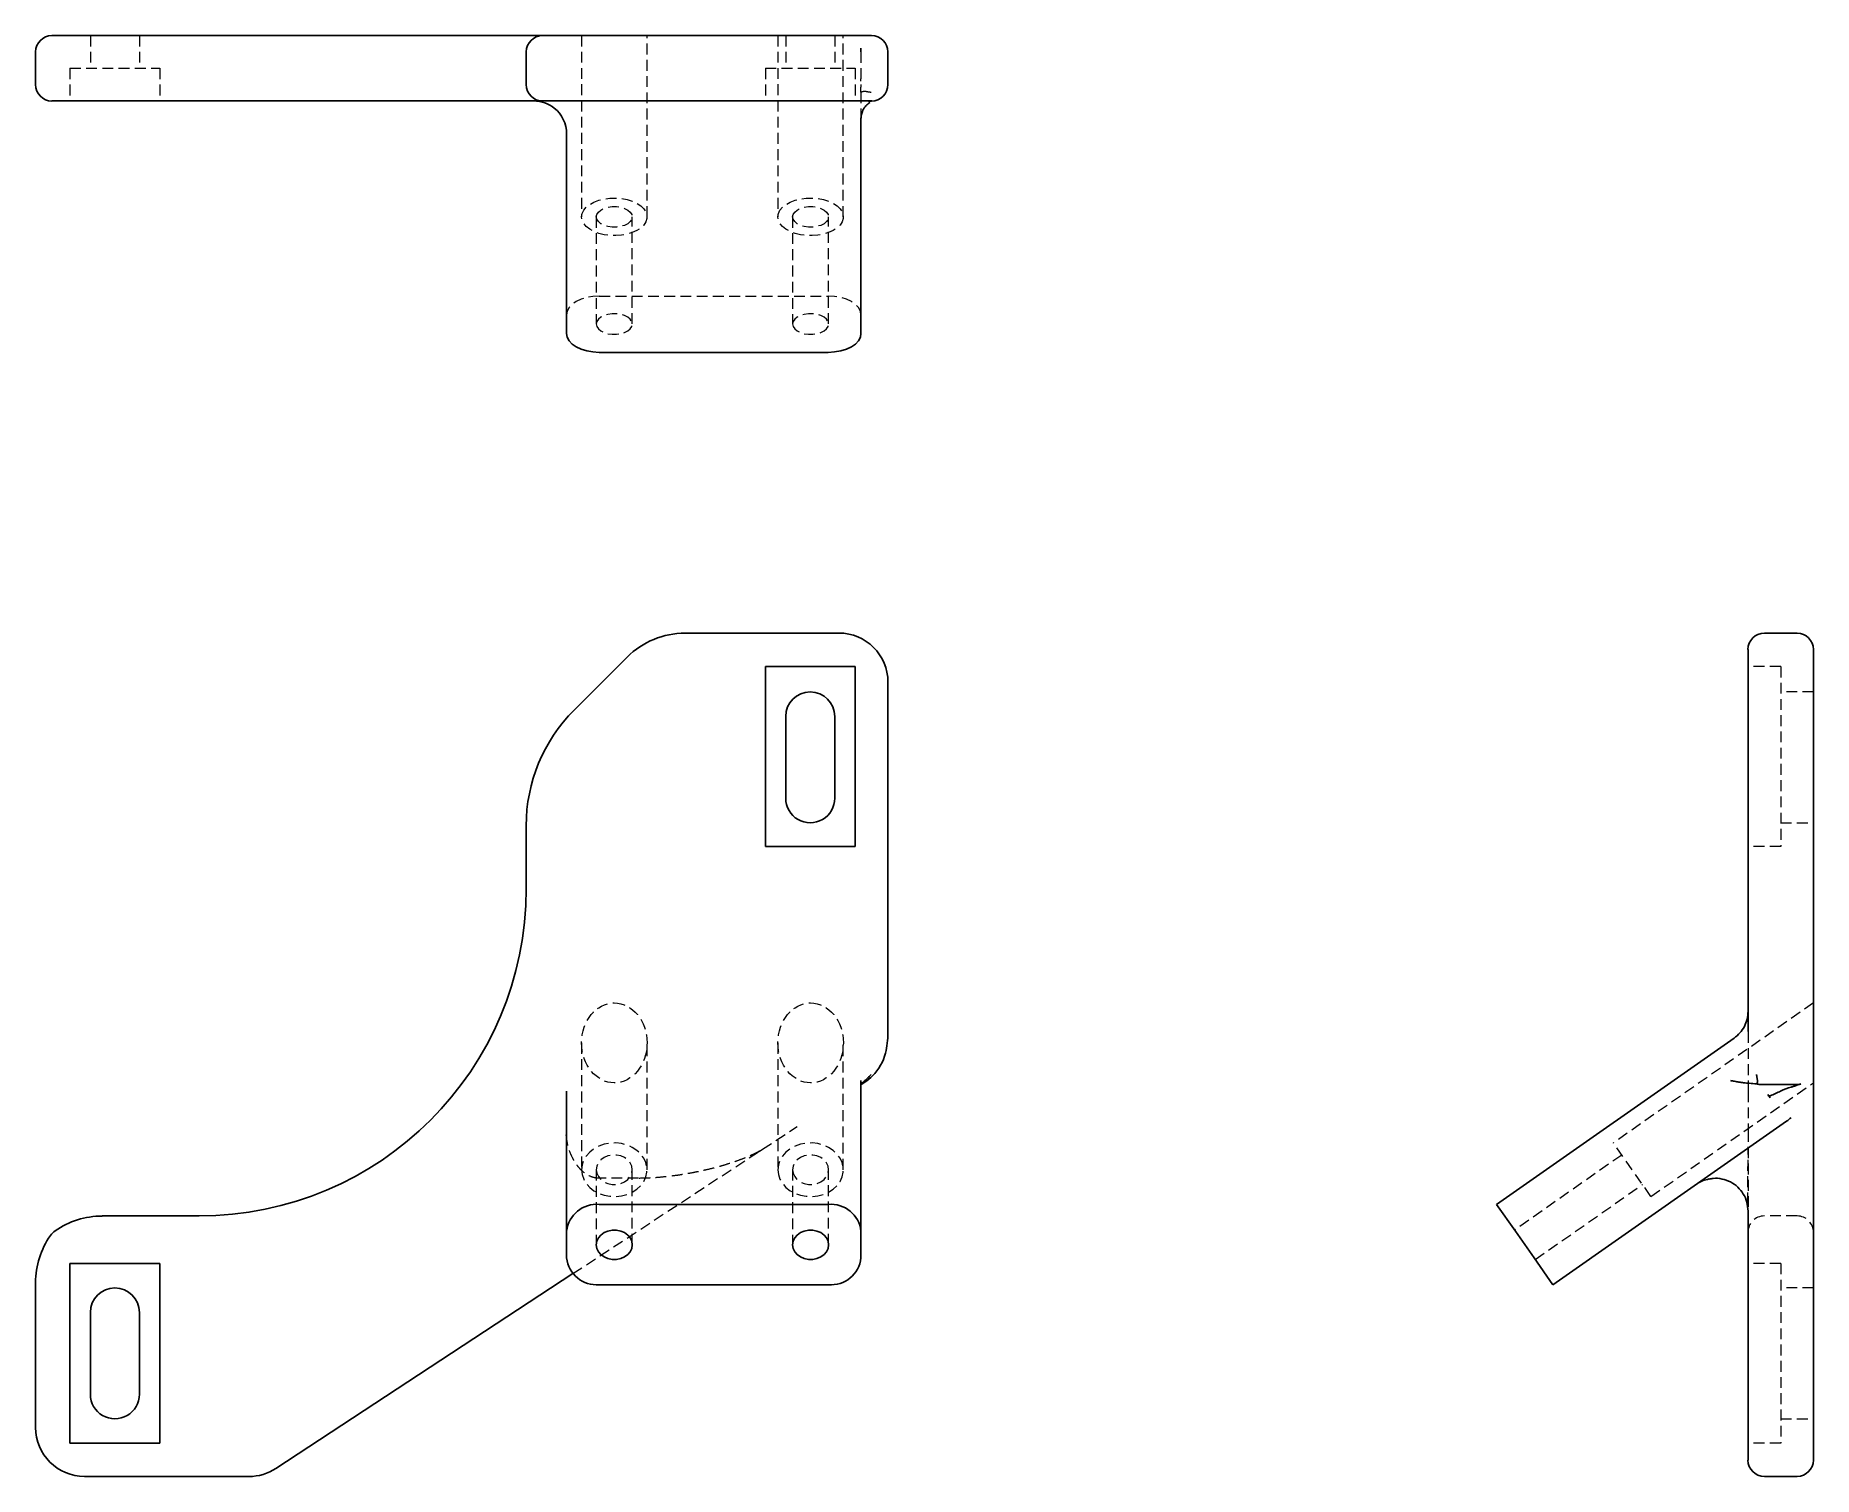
# Model space of a CAD drawing. Header units: millimetres. Extents: x 33 to 242, y 8 to 177.
import ezdxf

# ---------------------------------------------------------------- set-up
doc = ezdxf.new("R2010")
doc.units = ezdxf.units.MM
doc.linetypes.add('HIDDEN', pattern=[1.905, 1.27, -0.635])

msp = doc.modelspace()

# ---------------------------------------------------------------- linework, layer by layer
at = {"color": 7, "linetype": 'Continuous', "lineweight": 25}
for p, q in [((36.31, 176.58), (34.92, 176.58)), ((36.4, 176.58), (36.31, 176.58)), ((40.81, 176.58), (36.4, 176.58)), ((52.19, 176.58), (40.81, 176.58)), ((92.49, 176.58), (52.19, 176.58)), ((97.54, 176.58), (92.49, 176.58)), ((103.77, 176.58), (97.54, 176.58)), ((109.2, 176.58), (103.77, 176.58)), ((127.24, 176.58), (109.2, 176.58)), ((131.08, 176.58), (127.24, 176.58)), ((33, 174.66), (33, 170.82)), ((90.57, 174.66), (90.57, 170.82)), ((133, 174.66), (133, 170.82)), ((34.92, 168.91), (36.31, 168.91)), ((36.31, 168.91), (36.4, 168.91)), ((36.4, 168.91), (40.81, 168.91)), ((40.81, 168.91), (52.19, 168.91)), ((52.19, 168.91), (92.49, 168.91)), ((92.49, 168.91), (97.54, 168.91)), ((97.54, 168.91), (103.77, 168.91)), ((103.77, 168.91), (109.2, 168.91)), ((109.2, 168.91), (127.24, 168.91)), ((127.24, 168.91), (131.08, 168.91)), ((129.84, 141.62), (129.84, 166.87)), ((130.72, 168.81), (131.14, 168.91)), ((95.3, 165.07), (95.3, 141.62)), ((126, 139.41), (99.14, 139.41)), ((127.24, 106.47), (109.2, 106.47)), ((239.66, 106.47), (235.82, 106.47)), ((233.91, 104.55), (233.91, 100.72)), ((241.58, 100.72), (241.58, 104.55)), ((102.41, 103.66), (96.19, 97.44)), ((118.62, 102.55), (129.17, 102.55)), ((118.62, 81.45), (118.62, 102.55)), ((129.17, 102.55), (129.17, 81.45)), ((133, 59.55), (133, 100.72)), ((233.91, 100.72), (233.91, 59.75)), ((241.58, 59.55), (241.58, 100.72)), ((121.02, 87.1), (121.02, 96.7)), ((126.77, 96.7), (126.77, 87.1)), ((90.57, 83.87), (90.57, 76.47)), ((129.17, 81.45), (118.62, 81.45)), ((232.27, 58.95), (204.41, 39.45)), ((241.58, 57.66), (241.58, 59.55)), ((241.58, 55.4), (241.58, 57.66)), ((241.58, 10.08), (241.58, 55.4)), ((95.3, 52.73), (95.3, 36.3)), ((129.84, 36.3), (129.84, 53.99)), ((129.84, 52.16), (129.84, 52.17)), ((239.66, 53.5), (235.51, 53.5)), ((95.23, 48.04), (95.3, 48.04)), ((211.02, 30.02), (238.42, 49.2)), ((52.19, 38.09), (40.81, 38.09)), ((126, 39.45), (99.14, 39.45)), ((204.41, 39.45), (206.62, 36.3)), ((233.91, 38.67), (233.91, 10.08)), ((95.3, 36.3), (95.3, 33.16)), ((129.84, 33.16), (129.84, 36.3)), ((208.82, 33.16), (206.62, 36.3)), ((37.03, 32.52), (47.58, 32.52)), ((37.03, 11.42), (37.03, 32.52)), ((47.58, 32.52), (47.58, 11.42)), ((61.2, 8.47), (96.03, 31.32)), ((208.82, 33.16), (211.02, 30.02)), ((33, 30.28), (33, 13.28)), ((99.14, 30.02), (126, 30.02)), ((39.43, 17.17), (39.43, 26.77)), ((45.18, 26.77), (45.18, 17.17)), ((47.58, 11.42), (37.03, 11.42)), ((233.91, 10.08), (233.91, 9.45)), ((241.58, 9.45), (241.58, 10.08)), ((38.76, 7.53), (58.04, 7.53)), ((239.66, 7.53), (235.82, 7.53))]:
    msp.add_line(p, q, dxfattribs=at)
at = {"color": 7, "linetype": 'HIDDEN', "lineweight": 18}
for p, q in [((39.43, 176.58), (39.43, 172.74)), ((45.18, 176.58), (45.18, 172.74)), ((97.06, 176.58), (97.06, 155.31)), ((104.74, 155.31), (104.74, 176.58)), ((120.09, 176.58), (120.09, 155.31)), ((121.02, 176.58), (121.02, 172.74)), ((121.02, 176.58), (121.02, 176.58)), ((126.77, 176.58), (126.77, 172.74)), ((127.76, 155.31), (127.76, 176.58)), ((129.84, 174.66), (129.84, 175.12)), ((129.84, 175.12), (129.84, 174.69)), ((129.84, 174.66), (129.84, 170.51)), ((37.03, 172.74), (37.03, 168.91)), ((37.03, 172.74), (47.58, 172.74)), ((39.43, 172.74), (39.43, 172.74)), ((47.58, 172.74), (47.58, 172.74)), ((47.58, 172.74), (47.58, 168.91)), ((118.62, 172.74), (129.17, 172.74)), ((118.62, 172.74), (118.62, 168.91)), ((121.02, 172.74), (121.02, 172.74)), ((129.17, 172.74), (129.17, 168.91)), ((129.17, 172.74), (129.17, 172.74)), ((47.58, 168.91), (47.58, 168.91)), ((98.79, 155.31), (98.79, 142.74)), ((103.01, 142.74), (103.01, 155.31)), ((121.81, 155.31), (121.81, 142.74)), ((126.04, 142.74), (126.04, 155.31)), ((99.14, 146.02), (126, 146.02)), ((237.74, 102.55), (233.91, 102.55)), ((237.74, 102.55), (237.74, 81.45)), ((237.74, 102.55), (237.74, 102.55)), ((241.58, 99.58), (237.74, 99.58)), ((237.74, 84.23), (241.58, 84.23)), ((237.74, 81.45), (233.91, 81.45)), ((233.91, 81.45), (233.91, 81.45)), ((237.74, 81.45), (237.74, 81.45)), ((241.58, 63.09), (218.11, 46.65)), ((97.06, 58.4), (97.06, 43.51)), ((104.74, 43.51), (104.74, 58.4)), ((120.09, 58.4), (120.09, 43.51)), ((127.76, 43.51), (127.76, 58.4)), ((129.82, 52.04), (129.84, 52.16)), ((222.51, 40.37), (241.58, 53.72)), ((233.91, 52.73), (233.91, 48.04)), ((118.27, 45.91), (122.37, 48.6)), ((233.91, 48.04), (233.91, 38.67)), ((96.03, 31.32), (118.27, 45.91)), ((117.89, 45.67), (118.27, 45.91)), ((222.51, 40.37), (218.11, 46.65)), ((219.1, 45.24), (206.52, 36.43)), ((98.79, 43.51), (98.79, 34.71)), ((103.74, 42.51), (99.14, 42.51)), ((103.01, 34.71), (103.01, 43.51)), ((121.81, 43.51), (121.81, 34.71)), ((126.04, 34.71), (126.04, 43.51)), ((208.95, 32.98), (221.52, 41.78)), ((228.71, 42.25), (227.87, 41.82)), ((229.35, 42.41), (229.03, 42.34)), ((233.91, 39.36), (233.91, 39.46)), ((239.66, 38.09), (235.82, 38.09)), ((237.74, 32.52), (233.91, 32.52)), ((233.91, 32.52), (233.91, 32.52)), ((237.74, 32.52), (237.74, 32.52)), ((237.74, 32.52), (237.74, 11.42)), ((241.58, 29.64), (237.74, 29.64)), ((237.74, 14.29), (241.58, 14.29)), ((237.74, 11.42), (233.91, 11.42)), ((233.91, 11.42), (233.91, 11.42)), ((237.74, 11.42), (237.74, 11.42))]:
    msp.add_line(p, q, dxfattribs=at)
at = {"color": 7, "linetype": 'HIDDEN', "lineweight": 18, "flags": 128}
for points in [[(97.06, 155.31), (97.12, 155.7), (97.31, 156.08), (97.6, 156.44), (98.01, 156.76), (98.51, 157.03), (99.08, 157.25), (99.71, 157.4), (100.38, 157.49), (101.07, 157.51), (101.75, 157.46), (102.41, 157.33), (103.01, 157.15), (103.55, 156.9), (104, 156.6), (104.36, 156.26), (104.6, 155.9), (104.72, 155.51), (104.72, 155.11), (104.6, 154.72), (104.36, 154.35), (104, 154.02), (103.55, 153.72), (103.01, 153.47), (102.41, 153.29), (101.75, 153.16), (101.07, 153.11), (100.38, 153.13), (99.71, 153.22), (99.08, 153.37), (98.51, 153.59), (98.01, 153.86), (97.6, 154.18), (97.31, 154.54), (97.12, 154.92), (97.06, 155.31)], [(98.79, 155.31), (98.85, 155.6), (99.03, 155.87), (99.32, 156.11), (99.7, 156.31), (100.15, 156.44), (100.64, 156.51), (101.15, 156.51), (101.65, 156.44), (102.1, 156.31), (102.48, 156.11), (102.77, 155.87), (102.95, 155.6), (103.01, 155.31), (102.95, 155.02), (102.77, 154.75), (102.48, 154.51), (102.1, 154.31), (101.65, 154.18), (101.15, 154.11), (100.64, 154.11), (100.15, 154.18), (99.7, 154.31), (99.32, 154.51), (99.03, 154.75), (98.85, 155.02), (98.79, 155.31)], [(120.09, 155.31), (120.15, 155.7), (120.33, 156.08), (120.63, 156.44), (121.04, 156.76), (121.53, 157.03), (122.11, 157.25), (122.74, 157.4), (123.41, 157.49), (124.1, 157.51), (124.78, 157.46), (125.43, 157.33), (126.04, 157.15), (126.58, 156.9), (127.03, 156.6), (127.38, 156.26), (127.62, 155.9), (127.75, 155.51), (127.75, 155.11), (127.62, 154.72), (127.38, 154.35), (127.03, 154.02), (126.58, 153.72), (126.04, 153.47), (125.43, 153.29), (124.78, 153.16), (124.1, 153.11), (123.41, 153.13), (122.74, 153.22), (122.11, 153.37), (121.53, 153.59), (121.04, 153.86), (120.63, 154.18), (120.33, 154.54), (120.15, 154.92), (120.09, 155.31)], [(121.81, 155.31), (121.88, 155.6), (122.06, 155.87), (122.35, 156.11), (122.73, 156.31), (123.18, 156.44), (123.67, 156.51), (124.18, 156.51), (124.67, 156.44), (125.12, 156.31), (125.51, 156.11), (125.79, 155.87), (125.97, 155.6), (126.04, 155.31), (125.97, 155.02), (125.79, 154.75), (125.51, 154.51), (125.12, 154.31), (124.67, 154.18), (124.18, 154.11), (123.67, 154.11), (123.18, 154.18), (122.73, 154.31), (122.35, 154.51), (122.06, 154.75), (121.88, 155.02), (121.81, 155.31)], [(99.14, 146.02), (98.39, 145.98), (97.67, 145.85), (97.01, 145.65), (96.42, 145.37), (95.95, 145.04), (95.59, 144.66), (95.37, 144.25), (95.3, 143.82)], [(129.84, 143.82), (129.77, 144.25), (129.55, 144.66), (129.19, 145.04), (128.72, 145.37), (128.13, 145.65), (127.47, 145.85), (126.75, 145.98), (126, 146.02)], [(98.79, 142.74), (98.85, 142.45), (99.03, 142.17), (99.32, 141.93), (99.7, 141.74), (100.15, 141.6), (100.64, 141.53), (101.15, 141.53), (101.65, 141.6), (102.1, 141.74), (102.48, 141.93), (102.77, 142.17), (102.95, 142.45), (103.01, 142.74), (102.95, 143.02), (102.77, 143.3), (102.48, 143.54), (102.1, 143.73), (101.65, 143.87), (101.15, 143.94), (100.64, 143.94), (100.15, 143.87), (99.7, 143.73), (99.32, 143.54), (99.03, 143.3), (98.85, 143.02), (98.79, 142.74)], [(121.81, 142.74), (121.88, 142.45), (122.06, 142.17), (122.35, 141.93), (122.73, 141.74), (123.18, 141.6), (123.67, 141.53), (124.18, 141.53), (124.67, 141.6), (125.12, 141.74), (125.51, 141.93), (125.79, 142.17), (125.97, 142.45), (126.04, 142.74), (125.97, 143.02), (125.79, 143.3), (125.51, 143.54), (125.12, 143.73), (124.67, 143.87), (124.18, 143.94), (123.67, 143.94), (123.18, 143.87), (122.73, 143.73), (122.35, 143.54), (122.06, 143.3), (121.88, 143.02), (121.81, 142.74)], [(97.06, 43.51), (97.12, 42.95), (97.31, 42.41), (97.6, 41.9), (98.01, 41.44), (98.51, 41.05), (99.08, 40.74), (99.71, 40.52), (100.38, 40.4), (101.07, 40.37), (101.75, 40.45), (102.41, 40.62), (103.01, 40.89), (103.55, 41.24), (104, 41.66), (104.36, 42.15), (104.6, 42.67), (104.72, 43.23), (104.72, 43.79), (104.6, 44.35), (104.36, 44.87), (104, 45.36), (103.55, 45.78), (103.01, 46.13), (102.41, 46.4), (101.75, 46.58), (101.07, 46.65), (100.38, 46.63), (99.71, 46.5), (99.08, 46.28), (98.51, 45.97), (98.01, 45.58), (97.6, 45.12), (97.31, 44.62), (97.12, 44.07), (97.06, 43.51)], [(120.09, 43.51), (120.15, 42.95), (120.33, 42.41), (120.63, 41.9), (121.04, 41.44), (121.53, 41.05), (122.11, 40.74), (122.74, 40.52), (123.41, 40.4), (124.1, 40.37), (124.78, 40.45), (125.43, 40.62), (126.04, 40.89), (126.58, 41.24), (127.03, 41.66), (127.38, 42.15), (127.62, 42.67), (127.75, 43.23), (127.75, 43.79), (127.62, 44.35), (127.38, 44.87), (127.03, 45.36), (126.58, 45.78), (126.04, 46.13), (125.43, 46.4), (124.78, 46.58), (124.1, 46.65), (123.41, 46.63), (122.74, 46.5), (122.11, 46.28), (121.53, 45.97), (121.04, 45.58), (120.63, 45.12), (120.33, 44.62), (120.15, 44.07), (120.09, 43.51)], [(98.79, 43.51), (98.85, 43.1), (99.03, 42.71), (99.32, 42.36), (99.7, 42.09), (100.15, 41.89), (100.64, 41.79), (101.15, 41.79), (101.65, 41.89), (102.1, 42.09), (102.48, 42.36), (102.77, 42.71), (102.95, 43.1), (103.01, 43.51), (102.95, 43.92), (102.77, 44.31), (102.48, 44.66), (102.1, 44.93), (101.65, 45.13), (101.15, 45.23), (100.64, 45.23), (100.15, 45.13), (99.7, 44.93), (99.32, 44.66), (99.03, 44.31), (98.85, 43.92), (98.79, 43.51)], [(121.81, 43.51), (121.88, 43.1), (122.06, 42.71), (122.35, 42.36), (122.73, 42.09), (123.18, 41.89), (123.67, 41.79), (124.18, 41.79), (124.67, 41.89), (125.12, 42.09), (125.51, 42.36), (125.79, 42.71), (125.97, 43.1), (126.04, 43.51), (125.97, 43.92), (125.79, 44.31), (125.51, 44.66), (125.12, 44.93), (124.67, 45.13), (124.18, 45.23), (123.67, 45.23), (123.18, 45.13), (122.73, 44.93), (122.35, 44.66), (122.06, 44.31), (121.88, 43.92), (121.81, 43.51)]]:
    msp.add_lwpolyline(points, dxfattribs=at)
at = {"color": 7, "linetype": 'Continuous', "lineweight": 25, "flags": 128}
for points in [[(95.3, 141.62), (95.37, 141.19), (95.59, 140.77), (95.95, 140.39), (96.42, 140.06), (97.01, 139.78), (97.67, 139.58), (98.39, 139.46), (99.14, 139.41)], [(126, 139.41), (126.75, 139.46), (127.47, 139.58), (128.13, 139.78), (128.72, 140.06), (129.19, 140.39), (129.55, 140.77), (129.77, 141.19), (129.84, 141.62)], [(98.79, 34.71), (98.85, 35.12), (99.03, 35.51), (99.32, 35.85), (99.7, 36.13), (100.15, 36.32), (100.64, 36.42), (101.15, 36.42), (101.65, 36.32), (102.1, 36.13), (102.48, 35.85), (102.77, 35.51), (102.95, 35.12), (103.01, 34.71), (102.95, 34.29), (102.77, 33.9), (102.48, 33.56), (102.1, 33.28), (101.65, 33.09), (101.15, 32.99), (100.64, 32.99), (100.15, 33.09), (99.7, 33.28), (99.32, 33.56), (99.03, 33.9), (98.85, 34.29), (98.79, 34.71)], [(121.81, 34.71), (121.88, 35.12), (122.06, 35.51), (122.35, 35.85), (122.73, 36.13), (123.18, 36.32), (123.67, 36.42), (124.18, 36.42), (124.67, 36.32), (125.12, 36.13), (125.51, 35.85), (125.79, 35.51), (125.97, 35.12), (126.04, 34.71), (125.97, 34.29), (125.79, 33.9), (125.51, 33.56), (125.12, 33.28), (124.67, 33.09), (124.18, 32.99), (123.67, 32.99), (123.18, 33.09), (122.73, 33.28), (122.35, 33.56), (122.06, 33.9), (121.88, 34.29), (121.81, 34.71)]]:
    msp.add_lwpolyline(points, dxfattribs=at)
at = {"color": 7, "linetype": 'Continuous', "lineweight": 25}
for centre, radius, start, end in [((34.92, 174.66), 1.92, 90, 180), ((92.49, 174.66), 1.92, 90, 180), ((131.08, 174.66), 1.92, 0, 90), ((34.92, 170.82), 1.92, 180, 270), ((92.49, 170.82), 1.92, 180, 270), ((131.08, 170.82), 1.92, 270, 0), ((109.2, 96.88), 9.59, 90, 135), ((127.24, 100.72), 5.76, 0, 90), ((235.82, 104.55), 1.92, 90, 180), ((239.66, 104.55), 1.92, 0, 90), ((123.89, 96.7), 2.88, 0, 180), ((109.75, 83.87), 19.19, 135, 180), ((123.89, 87.1), 2.88, 180, 0.0021), ((52.19, 76.47), 38.38, 270, 0), ((123.41, 59.55), 9.59, 345.7751, 0), ((127.13, 58.61), 5.76, 315.0229, 345.7751), ((235.12, 53.92), 5.76, 305, 311.6793), ((40.81, 28.49), 9.59, 90, 125.0461), ((98.82, 35.92), 3.54, 84.8889, 173.7565), ((126.32, 35.92), 3.54, 6.2435, 95.1111), ((42.59, 30.28), 9.59, 144.9539, 180), ((36.62, 34.46), 2.3, 125.0461, 144.9539), ((98.82, 33.55), 3.54, 186.2435, 275.1111), ((126.32, 33.55), 3.54, 264.8889, 353.7565), ((42.31, 26.77), 2.88, 0, 180), ((42.31, 17.17), 2.88, 180, 0.0021), ((38.76, 13.28), 5.76, 180, 270), ((58.04, 13.28), 5.76, 270, 303.2667), ((235.82, 9.45), 1.92, 180, 270), ((239.66, 9.45), 1.92, 270, 0)]:
    msp.add_arc(centre, radius, start, end, dxfattribs=at)
at = {"color": 7, "linetype": 'HIDDEN', "lineweight": 18}
for centre, start, end in [((235.82, 36.17), 90, 180), ((239.66, 36.17), 0, 90)]:
    msp.add_arc(centre, 1.92, start, end, dxfattribs=at)
for centre in [(100.9, 58.4), (123.93, 58.4)]:
    msp.add_ellipse(centre, major_axis=(0, 4.69), ratio=0.819152, dxfattribs=at)
at = {"color": 7, "linetype": 'Continuous', "lineweight": 25}
msp.add_ellipse((239.66, 55.8), major_axis=(0, -2.29), ratio=0.836127, start_param=0, end_param=0.238342, dxfattribs=at)
at = {"color": 7, "linetype": 'HIDDEN', "lineweight": 18}
for points in [[(129.83, 171.35), (129.83, 171.39), (129.82, 171.44), (129.81, 171.5)], [(129.84, 171.22), (129.84, 171.26), (129.84, 171.31), (129.83, 171.35)], [(129.83, 52.16), (129.83, 52.1), (129.82, 52.03), (129.81, 51.94)]]:
    msp.add_open_spline(points, degree=3, dxfattribs=at)
for points, knots in [([(129.84, 169.92), (129.84, 169.99), (129.84, 170.05), (129.84, 170.11), (129.84, 170.18), (129.84, 170.24), (129.84, 170.31), (129.84, 170.38), (129.84, 170.44), (129.84, 170.51)], [0, 0, 0, 0, 0.0001926649, 0.0001926649, 0.0001926649, 0.0003921738, 0.0003921738, 0.0003921738, 0.0005936337, 0.0005936337, 0.0005936337, 0.0005936337]), ([(130.37, 170.01), (130.28, 170.03), (130.19, 170.02), (130.02, 169.98), (129.93, 169.95), (129.84, 169.93)], [0, 0, 0, 0, 0.5, 0.5, 1, 1, 1, 1]), ([(129.84, 169.92), (129.84, 169.63), (129.84, 169.12), (129.84, 168.43), (129.84, 167.85), (129.84, 167.35), (129.84, 167.02), (129.84, 166.87)], [0, 0, 0, 0, 0.282317, 0.498952, 0.677631, 0.844552, 1, 1, 1, 1]), ([(131.03, 169.9), (130.97, 169.91), (130.87, 169.93), (130.72, 169.95), (130.59, 169.97), (130.5, 169.99), (130.42, 170), (130.38, 170.01), (130.37, 170.02)], [0, 0, 0, 0, 0.24982, 0.506497, 0.682531, 0.822561, 0.927901, 1, 1, 1, 1]), ([(98.1, 168.91), (97.93, 168.9), (97.48, 168.9), (96.72, 168.9), (95.79, 168.9), (94.82, 168.9), (93.84, 168.9), (92.92, 168.9), (92.11, 168.91), (91.78, 168.91), (91.61, 168.91)], [0, 0, 0, 0, 0.049394, 0.139137, 0.241012, 0.35712, 0.489502, 0.640045, 0.810201, 1, 1, 1, 1]), ([(233.91, 59.69), (233.91, 59.58), (233.91, 59.07), (233.91, 57.93), (233.91, 56.32), (233.91, 54.55), (233.91, 53.34), (233.91, 52.73)], [0, 0, 0, 0, 0.063339, 0.288362, 0.520775, 0.758943, 1, 1, 1, 1]), ([(99.14, 42.51), (98.96, 42.52), (98.62, 42.54), (97.97, 42.75), (97.37, 43.13), (96.88, 43.6), (96.57, 43.97), (96.29, 44.37), (95.98, 44.92), (95.63, 45.72), (95.33, 46.79), (95.26, 47.6), (95.23, 48.04)], [0, 0, 0, 0, 0.072153, 0.140579, 0.272195, 0.350942, 0.415653, 0.464797, 0.552661, 0.670031, 0.819153, 1, 1, 1, 1]), ([(233.9, 39.58), (233.9, 39.69), (233.9, 40.03), (233.9, 40.67), (233.9, 41.5), (233.9, 42.46), (233.9, 43.52), (233.91, 44.79), (233.91, 45.72), (233.91, 46.21)], [0, 0, 0, 0, 0.066597, 0.197943, 0.353753, 0.488813, 0.641056, 0.811396, 1, 1, 1, 1]), ([(117.96, 45.71), (117.78, 45.61), (117.46, 45.44), (117.01, 45.23), (116.67, 45.08), (116.21, 44.89), (115.54, 44.63), (114.57, 44.29), (113.52, 43.97), (112.48, 43.68), (111.49, 43.45), (110.58, 43.25), (109.72, 43.09), (108.88, 42.94), (107.99, 42.81), (106.89, 42.68), (105.47, 42.54), (104.35, 42.52), (103.74, 42.5)], [0, 0, 0, 0, 0.055689, 0.101354, 0.131782, 0.152071, 0.212391, 0.289301, 0.366582, 0.439106, 0.506602, 0.566989, 0.623292, 0.677802, 0.731484, 0.792855, 0.884796, 1, 1, 1, 1])]:
    msp.add_open_spline(points, degree=3, knots=knots, dxfattribs=at)
at = {"color": 7, "linetype": 'Continuous', "lineweight": 25}
for points, knots in [([(91.46, 168.91), (92.32, 168.91), (94.34, 168.2), (95.3, 166.22), (95.3, 165.07)], [0, 0, 0, 0, 0.428571, 1, 1, 1, 1]), ([(129.84, 166.86), (129.85, 167.01), (129.87, 167.31), (130.06, 167.84), (130.4, 168.37), (130.71, 168.61), (130.88, 168.74)], [0, 0, 0, 0, 0.217781, 0.455074, 0.714351, 1, 1, 1, 1]), ([(131.03, 54.7), (130.97, 54.65), (130.87, 54.53), (130.72, 54.37), (130.59, 54.24), (130.5, 54.15), (130.42, 54.08), (130.38, 54.04), (130.37, 54.02)], [0, 0, 0, 0, 0.24982, 0.506497, 0.682531, 0.822561, 0.927901, 1, 1, 1, 1]), ([(234.9, 54.7), (234.91, 54.65), (234.93, 54.53), (234.95, 54.37), (234.97, 54.24), (234.99, 54.15), (235, 54.08), (235.01, 54.04), (235.02, 54.02)], [0, 0, 0, 0, 0.24982, 0.506497, 0.682531, 0.822561, 0.927901, 1, 1, 1, 1]), ([(130.37, 54.03), (130.28, 53.95), (130.19, 53.87), (130.02, 53.73), (129.93, 53.66), (129.84, 53.59)], [0, 0, 0, 0, 0.5, 0.5, 1, 1, 1, 1]), ([(234.92, 53.59), (234.63, 53.61), (234.12, 53.65), (233.43, 53.71), (232.85, 53.79), (232.35, 53.88), (232.02, 53.95), (231.87, 53.99)], [0, 0, 0, 0, 0.282317, 0.498952, 0.677631, 0.844552, 1, 1, 1, 1]), ([(234.92, 53.59), (234.99, 53.57), (235.05, 53.55), (235.11, 53.54), (235.18, 53.53), (235.24, 53.52), (235.31, 53.51), (235.38, 53.51), (235.44, 53.5), (235.51, 53.5)], [0, 0, 0, 0, 0.0001926649, 0.0001926649, 0.0001926649, 0.0003921738, 0.0003921738, 0.0003921738, 0.0005936337, 0.0005936337, 0.0005936337, 0.0005936337]), ([(235.01, 54.03), (235.03, 53.95), (235.02, 53.87), (234.98, 53.73), (234.95, 53.66), (234.93, 53.59)], [0, 0, 0, 0, 0.5, 0.5, 1, 1, 1, 1]), ([(236.34, 52.2), (236.33, 52.21), (236.31, 52.23), (236.28, 52.26), (236.25, 52.3), (236.23, 52.33), (236.22, 52.35)], [0, 0, 0, 0, 0.197204, 0.431255, 0.700082, 1, 1, 1, 1]), ([(236.52, 52.18), (236.5, 52.18), (236.48, 52.17), (236.46, 52.17), (236.45, 52.17), (236.43, 52.17), (236.41, 52.17), (236.4, 52.17), (236.38, 52.18), (236.36, 52.19), (236.36, 52.19), (236.35, 52.2), (236.34, 52.2)], [0, 0, 0, 0, 0.0000615094, 0.0000615094, 0.0000615094, 0.0001129336, 0.0001129336, 0.0001129336, 0.0001643764, 0.0001643764, 0.0001643764, 0.000188545, 0.000188545, 0.000188545, 0.000188545]), ([(238.97, 53.21), (238.55, 53.08), (238.13, 52.92), (237.53, 52.65), (237.33, 52.55), (236.93, 52.36), (236.73, 52.27), (236.52, 52.18)], [0, 0, 0, 0, 0.5, 0.5, 0.75, 0.75, 1, 1, 1, 1]), ([(239.48, 53.37), (239.41, 53.35), (239.34, 53.32), (239.27, 53.3), (239.22, 53.28), (239.17, 53.27), (239.12, 53.25), (239.07, 53.24), (239.02, 53.22), (238.97, 53.21)], [0, 0, 0, 0, 0.000225497, 0.000225497, 0.000225497, 0.0003790463, 0.0003790463, 0.0003790463, 0.0005326083, 0.0005326083, 0.0005326083, 0.0005326083]), ([(240.12, 53.57), (240.01, 53.54), (239.8, 53.47), (239.59, 53.4), (239.48, 53.37)], [0, 0, 0, 0, 0.496818, 1, 1, 1, 1]), ([(227.98, 41.89), (228.16, 42.01), (228.51, 42.23), (229.07, 42.36), (229.34, 42.43)], [0, 0, 0, 0, 0.508876, 1, 1, 1, 1]), ([(233.91, 38.67), (233.88, 39.02), (233.82, 39.72), (233.39, 40.69), (232.73, 41.51), (231.86, 42.12), (230.87, 42.46), (230, 42.56), (229.5, 42.44), (229.35, 42.41)], [0, 0, 0, 0, 0.1548172, 0.3096344, 0.4644516, 0.6192688, 0.774086, 0.9289033, 1, 1, 1, 1])]:
    msp.add_open_spline(points, degree=3, knots=knots, dxfattribs=at)
for points in [[(233.91, 62.1), (233.91, 61.48), (233.61, 60.26), (232.77, 59.31), (232.27, 58.95)], [(130.28, 53.79), (130.6, 54), (130.92, 54.26), (131.2, 54.54)], [(129.84, 53.5), (129.98, 53.59), (130.13, 53.69), (130.28, 53.79)], [(236.22, 52.35), (236.26, 52.29), (236.31, 52.22), (236.35, 52.16)], [(236.35, 52.16), (236.39, 52.1), (236.44, 52.03), (236.5, 51.94)]]:
    msp.add_open_spline(points, degree=3, dxfattribs=at)

doc.saveas('drawing.dxf')
